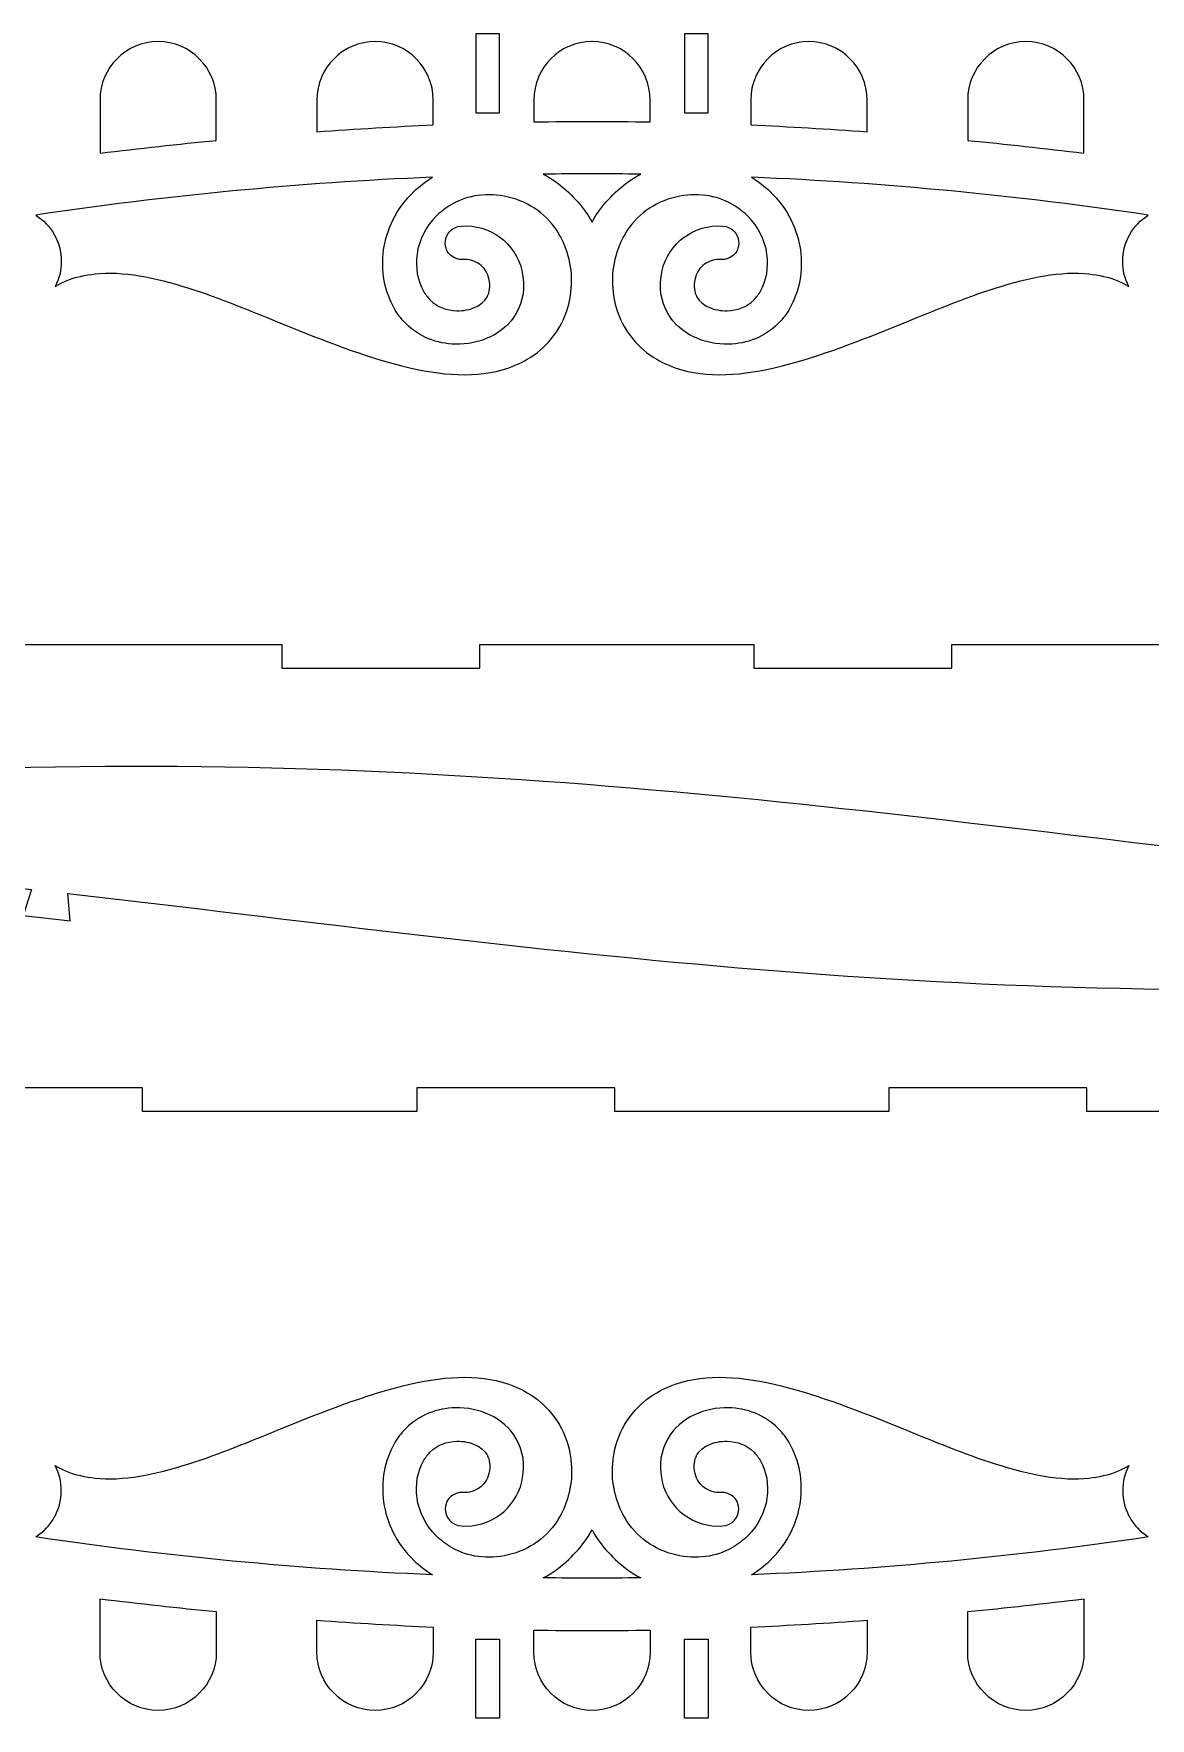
# Model space of a CAD drawing. Header units: millimetres. Extents: x -769 to 769, y -1158 to 1158.
# Drawn here: x -342 to 80, y 488 to 1126 of the extents above; entities that cross this region are included whole.
import ezdxf

# ---------------------------------------------------------------- set-up
doc = ezdxf.new("R2010")
doc.units = ezdxf.units.MM
doc.header["$MEASUREMENT"] = 0
doc.layers.add('Camada 1', color=7, linetype='Continuous')

msp = doc.modelspace()

# ---------------------------------------------------------------- linework, layer by layer
at = {"layer": 'Camada 1', "color": 250, "lineweight": 20}
for points, knots in [([(-273.1834, 1085.5939), (-287.6019, 1084.1899), (-302.2603, 1082.5756), (-317.21, 1080.7601), (-317.21, 1080.7601), (-317.21, 1080.7601), (-317.21, 1101.0137), (-317.21, 1101.0137), (-317.21, 1101.0137), (-317.21, 1113.1136), (-307.3101, 1123.0136), (-295.21, 1123.0136), (-295.21, 1123.0136), (-295.21, 1123.0136), (-295.1834, 1123.0136), (-295.1834, 1123.0136), (-295.1834, 1123.0136), (-283.0834, 1123.0136), (-273.1834, 1113.1136), (-273.1834, 1101.0137), (-273.1834, 1101.0137), (-273.1834, 1101.0137), (-273.1834, 1085.5939), (-273.1834, 1085.5939)], [0, 0, 0, 0, 0.14285714, 0.14285714, 0.14285714, 0.14285714, 0.28571429, 0.28571429, 0.28571429, 0.28571429, 0.42857143, 0.42857143, 0.42857143, 0.42857143, 0.57142857, 0.57142857, 0.57142857, 0.57142857, 0.71428571, 0.71428571, 0.71428571, 0.71428571, 1, 1, 1, 1]), ([(-191.0567, 1091.4576), (-205.5937, 1090.8214), (-220.2451, 1089.9555), (-235.0834, 1088.8611), (-235.0834, 1088.8611), (-235.0834, 1088.8611), (-235.0834, 1101.0137), (-235.0834, 1101.0137), (-235.0834, 1101.0137), (-235.0834, 1113.1136), (-225.1834, 1123.0136), (-213.0834, 1123.0136), (-213.0834, 1123.0136), (-213.0834, 1123.0136), (-213.0567, 1123.0136), (-213.0567, 1123.0136), (-213.0567, 1123.0136), (-200.9567, 1123.0136), (-191.0567, 1113.1136), (-191.0567, 1101.0137), (-191.0567, 1101.0137), (-191.0567, 1101.0137), (-191.0567, 1091.4576), (-191.0567, 1091.4576)], [0, 0, 0, 0, 0.14285714, 0.14285714, 0.14285714, 0.14285714, 0.28571429, 0.28571429, 0.28571429, 0.28571429, 0.42857143, 0.42857143, 0.42857143, 0.42857143, 0.57142857, 0.57142857, 0.57142857, 0.57142857, 0.71428571, 0.71428571, 0.71428571, 0.71428571, 1, 1, 1, 1]), ([(-165.9434, 1126.0169), (-165.9434, 1126.0169), (-165.9434, 1096.0169), (-165.9434, 1096.0169), (-165.9434, 1096.0169), (-165.9434, 1096.0169), (-174.9434, 1096.0169), (-174.9434, 1096.0169), (-174.9434, 1096.0169), (-174.9434, 1096.0169), (-174.9434, 1126.0169), (-174.9434, 1126.0169), (-174.9434, 1126.0169), (-174.9434, 1126.0169), (-165.9434, 1126.0169), (-165.9434, 1126.0169)], [0, 0, 0, 0, 0.2, 0.2, 0.2, 0.2, 0.4, 0.4, 0.4, 0.4, 0.6, 0.6, 0.6, 0.6, 1, 1, 1, 1]), ([(-108.9299, 1101.0137), (-108.9299, 1101.0137), (-108.9299, 1092.6145), (-108.9299, 1092.6145), (-108.9299, 1092.6145), (-123.6199, 1092.8533), (-138.2667, 1092.8527), (-152.9567, 1092.6145), (-152.9567, 1092.6145), (-152.9567, 1092.6145), (-152.9567, 1101.0137), (-152.9567, 1101.0137), (-152.9567, 1101.0137), (-152.9567, 1113.1136), (-143.0567, 1123.0136), (-130.9567, 1123.0136), (-130.9567, 1123.0136), (-130.9567, 1123.0136), (-130.9299, 1123.0136), (-130.9299, 1123.0136), (-130.9299, 1123.0136), (-118.8299, 1123.0136), (-108.9299, 1113.1136), (-108.9299, 1101.0137)], [0, 0, 0, 0, 0.14285714, 0.14285714, 0.14285714, 0.14285714, 0.28571429, 0.28571429, 0.28571429, 0.28571429, 0.42857143, 0.42857143, 0.42857143, 0.42857143, 0.57142857, 0.57142857, 0.57142857, 0.57142857, 0.71428571, 0.71428571, 0.71428571, 0.71428571, 1, 1, 1, 1]), ([(-86.9434, 1096.0169), (-86.9434, 1096.0169), (-95.9434, 1096.0169), (-95.9434, 1096.0169), (-95.9434, 1096.0169), (-95.9434, 1096.0169), (-95.9434, 1126.0169), (-95.9434, 1126.0169), (-95.9434, 1126.0169), (-95.9434, 1126.0169), (-86.9434, 1126.0169), (-86.9434, 1126.0169), (-86.9434, 1126.0169), (-86.9434, 1126.0169), (-86.9434, 1096.0169), (-86.9434, 1096.0169)], [0, 0, 0, 0, 0.2, 0.2, 0.2, 0.2, 0.4, 0.4, 0.4, 0.4, 0.6, 0.6, 0.6, 0.6, 1, 1, 1, 1]), ([(-26.8032, 1088.8611), (-41.6421, 1089.9562), (-56.2925, 1090.8209), (-70.8299, 1091.4576), (-70.8299, 1091.4576), (-70.8299, 1091.4576), (-70.8299, 1101.0137), (-70.8299, 1101.0137), (-70.8299, 1101.0137), (-70.8299, 1113.1136), (-60.9299, 1123.0136), (-48.8299, 1123.0136), (-48.8299, 1123.0136), (-48.8299, 1123.0136), (-48.8032, 1123.0136), (-48.8032, 1123.0136), (-48.8032, 1123.0136), (-36.7032, 1123.0136), (-26.8032, 1113.1136), (-26.8032, 1101.0137), (-26.8032, 1101.0137), (-26.8032, 1101.0137), (-26.8032, 1088.8611), (-26.8032, 1088.8611)], [0, 0, 0, 0, 0.14285714, 0.14285714, 0.14285714, 0.14285714, 0.28571429, 0.28571429, 0.28571429, 0.28571429, 0.42857143, 0.42857143, 0.42857143, 0.42857143, 0.57142857, 0.57142857, 0.57142857, 0.57142857, 0.71428571, 0.71428571, 0.71428571, 0.71428571, 1, 1, 1, 1]), ([(55.3235, 1101.0137), (55.3235, 1101.0137), (55.3235, 1080.7601), (55.3235, 1080.7601), (55.3235, 1080.7601), (40.3727, 1082.5765), (25.7162, 1084.189), (11.2968, 1085.5939), (11.2968, 1085.5939), (11.2968, 1085.5939), (11.2968, 1101.0137), (11.2968, 1101.0137), (11.2968, 1101.0137), (11.2968, 1113.1136), (21.1968, 1123.0136), (33.2968, 1123.0136), (33.2968, 1123.0136), (33.2968, 1123.0136), (33.3235, 1123.0136), (33.3235, 1123.0136), (33.3235, 1123.0136), (45.4235, 1123.0136), (55.3235, 1113.1136), (55.3235, 1101.0137)], [0, 0, 0, 0, 0.14285714, 0.14285714, 0.14285714, 0.14285714, 0.28571429, 0.28571429, 0.28571429, 0.28571429, 0.42857143, 0.42857143, 0.42857143, 0.42857143, 0.57142857, 0.57142857, 0.57142857, 0.57142857, 0.71428571, 0.71428571, 0.71428571, 0.71428571, 1, 1, 1, 1]), ([(-118.0955, 1069.2888), (-123.9644, 1064.7823), (-128.1118, 1059.8011), (-130.9431, 1054.6568), (-130.9431, 1054.6568), (-133.7744, 1059.8011), (-137.9218, 1064.7823), (-143.7907, 1069.2888), (-143.7907, 1069.2888), (-145.5481, 1070.6382), (-147.4216, 1071.8143), (-149.3755, 1072.8252), (-149.3755, 1072.8252), (-143.2402, 1072.9039), (-137.097, 1072.9501), (-130.9429, 1072.9501), (-130.9429, 1072.9501), (-124.7892, 1072.9501), (-118.6459, 1072.9046), (-112.5109, 1072.8252), (-112.5109, 1072.8252), (-114.465, 1071.8143), (-116.3383, 1070.6382), (-118.0955, 1069.2888)], [0, 0, 0, 0, 0.14285714, 0.14285714, 0.14285714, 0.14285714, 0.28571429, 0.28571429, 0.28571429, 0.28571429, 0.42857143, 0.42857143, 0.42857143, 0.42857143, 0.57142857, 0.57142857, 0.57142857, 0.57142857, 0.71428571, 0.71428571, 0.71428571, 0.71428571, 1, 1, 1, 1]), ([(-140.8196, 1020.114), (-143.3373, 1013.2447), (-148.152, 1007.0189), (-155.4521, 1002.7392), (-155.4521, 1002.7392), (-158.3031, 1001.0684), (-161.4881, 999.6958), (-165.011, 998.6954), (-165.011, 998.6954), (-188.5596, 992.0144), (-220.5441, 1004.9603), (-250.3802, 1017.0364), (-250.3802, 1017.0364), (-268.8491, 1024.5118), (-298.4821, 1037.4937), (-319.0549, 1035.0378), (-319.0549, 1035.0378), (-322.8166, 1034.5906), (-326.561, 1033.9274), (-330.0408, 1032.4558), (-330.0408, 1032.4558), (-331.4789, 1031.8479), (-332.862, 1031.1292), (-334.1919, 1030.3205), (-334.1919, 1030.3205), (-332.7125, 1033.1658), (-331.8754, 1036.3986), (-331.8754, 1039.8272), (-331.8754, 1039.8272), (-331.8754, 1047.1934), (-335.7354, 1053.657), (-341.5423, 1057.3088), (-341.5423, 1057.3088), (-292.2578, 1064.6957), (-242.1385, 1069.5311), (-191.3227, 1071.6736), (-191.3227, 1071.6736), (-193.9545, 1070.043), (-196.2991, 1068.2122), (-198.3681, 1066.2295), (-198.3681, 1066.2295), (-205.0625, 1059.8131), (-208.7305, 1051.9371), (-209.8402, 1044.1239), (-209.8402, 1044.1239), (-210.9557, 1036.2659), (-209.4725, 1028.4148), (-205.8694, 1022.1177), (-205.8694, 1022.1177), (-204.6754, 1020.0311), (-203.2358, 1018.1002), (-201.567, 1016.3784), (-201.567, 1016.3784), (-196.4939, 1011.1415), (-189.5189, 1008.5932), (-182.6504, 1008.425), (-182.6504, 1008.425), (-178.1424, 1008.3148), (-173.6361, 1009.2328), (-169.7156, 1011.0897), (-169.7156, 1011.0897), (-165.5171, 1013.0786), (-161.9461, 1016.1256), (-159.6277, 1020.1409), (-159.6277, 1020.1409), (-157.0544, 1024.6001), (-156.0655, 1030.0719), (-157.5225, 1036.3771), (-157.5225, 1036.3771), (-158.7393, 1041.6438), (-161.7733, 1046.0034), (-165.8237, 1048.9703), (-165.8237, 1048.9703), (-169.9418, 1051.9876), (-175.105, 1053.5608), (-180.4721, 1053.18), (-180.4721, 1053.18), (-183.9978, 1052.9308), (-186.7084, 1049.8906), (-186.5256, 1046.3913), (-186.5256, 1046.3913), (-186.3425, 1042.8919), (-183.3361, 1040.2565), (-179.8103, 1040.5063), (-179.8103, 1040.5063), (-177.5098, 1040.6694), (-175.3025, 1039.9993), (-173.5475, 1038.7137), (-173.5475, 1038.7137), (-171.8187, 1037.4467), (-170.5201, 1035.5745), (-169.9956, 1033.3045), (-169.9956, 1033.3045), (-169.3199, 1030.3788), (-169.6643, 1028.0362), (-170.676, 1026.2827), (-170.676, 1026.2827), (-171.607, 1024.6707), (-173.1366, 1023.4014), (-174.984, 1022.5264), (-174.984, 1022.5264), (-177.109, 1021.5204), (-179.5972, 1021.0236), (-182.1258, 1021.0859), (-182.1258, 1021.0859), (-185.8857, 1021.1776), (-189.6418, 1022.5084), (-192.2842, 1025.236), (-192.2842, 1025.236), (-193.2111, 1026.1926), (-194.0315, 1027.3015), (-194.7339, 1028.5284), (-194.7339, 1028.5284), (-196.9926, 1032.4754), (-197.9081, 1037.4964), (-197.1822, 1042.6076), (-197.1822, 1042.6076), (-196.4497, 1047.763), (-194.0354, 1052.9547), (-189.6329, 1057.1749), (-189.6329, 1057.1749), (-188.0157, 1058.7251), (-186.1107, 1060.1617), (-183.9027, 1061.4381), (-183.9027, 1061.4381), (-180.9937, 1063.1196), (-177.6591, 1064.2922), (-173.9868, 1064.7788), (-173.9868, 1064.7788), (-170.5017, 1065.2412), (-166.7021, 1065.083), (-162.6578, 1064.1582), (-162.6578, 1064.1582), (-158.6448, 1063.2413), (-154.8139, 1061.4943), (-151.465, 1059.0437), (-151.465, 1059.0437), (-148.242, 1056.6851), (-145.4404, 1053.6334), (-143.33, 1049.9994), (-143.33, 1049.9994), (-141.8188, 1047.3964), (-140.6735, 1044.6283), (-139.9085, 1041.7867), (-139.9085, 1041.7867), (-138.018, 1034.7683), (-138.2587, 1027.0995), (-140.8196, 1020.114)], [0, 0, 0, 0, 0.02631579, 0.02631579, 0.02631579, 0.02631579, 0.05263158, 0.05263158, 0.05263158, 0.05263158, 0.07894737, 0.07894737, 0.07894737, 0.07894737, 0.10526316, 0.10526316, 0.10526316, 0.10526316, 0.13157895, 0.13157895, 0.13157895, 0.13157895, 0.15789474, 0.15789474, 0.15789474, 0.15789474, 0.18421053, 0.18421053, 0.18421053, 0.18421053, 0.21052632, 0.21052632, 0.21052632, 0.21052632, 0.23684211, 0.23684211, 0.23684211, 0.23684211, 0.26315789, 0.26315789, 0.26315789, 0.26315789, 0.28947368, 0.28947368, 0.28947368, 0.28947368, 0.31578947, 0.31578947, 0.31578947, 0.31578947, 0.34210526, 0.34210526, 0.34210526, 0.34210526, 0.36842105, 0.36842105, 0.36842105, 0.36842105, 0.39473684, 0.39473684, 0.39473684, 0.39473684, 0.42105263, 0.42105263, 0.42105263, 0.42105263, 0.44736842, 0.44736842, 0.44736842, 0.44736842, 0.47368421, 0.47368421, 0.47368421, 0.47368421, 0.5, 0.5, 0.5, 0.5, 0.52631579, 0.52631579, 0.52631579, 0.52631579, 0.55263158, 0.55263158, 0.55263158, 0.55263158, 0.57894737, 0.57894737, 0.57894737, 0.57894737, 0.60526316, 0.60526316, 0.60526316, 0.60526316, 0.63157895, 0.63157895, 0.63157895, 0.63157895, 0.65789474, 0.65789474, 0.65789474, 0.65789474, 0.68421053, 0.68421053, 0.68421053, 0.68421053, 0.71052632, 0.71052632, 0.71052632, 0.71052632, 0.73684211, 0.73684211, 0.73684211, 0.73684211, 0.76315789, 0.76315789, 0.76315789, 0.76315789, 0.78947368, 0.78947368, 0.78947368, 0.78947368, 0.81578947, 0.81578947, 0.81578947, 0.81578947, 0.84210526, 0.84210526, 0.84210526, 0.84210526, 0.86842105, 0.86842105, 0.86842105, 0.86842105, 0.89473684, 0.89473684, 0.89473684, 0.89473684, 0.92105263, 0.92105263, 0.92105263, 0.92105263, 0.94736842, 0.94736842, 0.94736842, 0.94736842, 1, 1, 1, 1]), ([(57.1686, 1035.0378), (36.5957, 1037.4937), (6.9628, 1024.5119), (-11.506, 1017.0365), (-11.506, 1017.0365), (-41.3421, 1004.9602), (-73.3268, 992.0145), (-96.8752, 998.6954), (-96.8752, 998.6954), (-100.3982, 999.6957), (-103.5832, 1001.0683), (-106.4343, 1002.7392), (-106.4343, 1002.7392), (-113.7343, 1007.019), (-118.5491, 1013.2447), (-121.0667, 1020.1139), (-121.0667, 1020.1139), (-123.6276, 1027.0995), (-123.8681, 1034.7683), (-121.9777, 1041.7867), (-121.9777, 1041.7867), (-121.2128, 1044.6283), (-120.0674, 1047.3963), (-118.5563, 1049.9994), (-118.5563, 1049.9994), (-116.446, 1053.6334), (-113.6443, 1056.685), (-110.4212, 1059.0437), (-110.4212, 1059.0437), (-107.0724, 1061.4942), (-103.2414, 1063.2413), (-99.2285, 1064.1582), (-99.2285, 1064.1582), (-95.1842, 1065.083), (-91.3846, 1065.2412), (-87.8998, 1064.7788), (-87.8998, 1064.7788), (-84.2272, 1064.2922), (-80.8926, 1063.1195), (-77.9835, 1061.4381), (-77.9835, 1061.4381), (-75.7757, 1060.1617), (-73.8706, 1058.7251), (-72.2532, 1057.1749), (-72.2532, 1057.1749), (-67.8509, 1052.9547), (-65.4367, 1047.763), (-64.7042, 1042.6076), (-64.7042, 1042.6076), (-63.9783, 1037.4965), (-64.8937, 1032.4754), (-67.1525, 1028.5285), (-67.1525, 1028.5285), (-67.8548, 1027.3015), (-68.6751, 1026.1925), (-69.602, 1025.236), (-69.602, 1025.236), (-72.2445, 1022.5085), (-76.0006, 1021.1776), (-79.7604, 1021.0859), (-79.7604, 1021.0859), (-82.289, 1021.0237), (-84.7773, 1021.5203), (-86.9023, 1022.5264), (-86.9023, 1022.5264), (-88.7496, 1023.4014), (-90.2793, 1024.6707), (-91.2102, 1026.2827), (-91.2102, 1026.2827), (-92.2221, 1028.0362), (-92.5663, 1030.3787), (-91.8908, 1033.3045), (-91.8908, 1033.3045), (-91.3662, 1035.5746), (-90.0676, 1037.4467), (-88.3388, 1038.7136), (-88.3388, 1038.7136), (-86.5837, 1039.9993), (-84.3765, 1040.6694), (-82.0761, 1040.5063), (-82.0761, 1040.5063), (-78.5502, 1040.2565), (-75.5437, 1042.8919), (-75.3607, 1046.3913), (-75.3607, 1046.3913), (-75.1778, 1049.8906), (-77.8885, 1052.9308), (-81.4142, 1053.18), (-81.4142, 1053.18), (-86.7812, 1053.5608), (-91.9446, 1051.9876), (-96.0626, 1048.9703), (-96.0626, 1048.9703), (-100.1131, 1046.0033), (-103.1471, 1041.6438), (-104.3637, 1036.3771), (-104.3637, 1036.3771), (-105.8206, 1030.0719), (-104.8319, 1024.6), (-102.2586, 1020.141), (-102.2586, 1020.141), (-99.9403, 1016.1256), (-96.3692, 1013.0786), (-92.1707, 1011.0897), (-92.1707, 1011.0897), (-88.2502, 1009.2326), (-83.7438, 1008.3148), (-79.2358, 1008.4249), (-79.2358, 1008.4249), (-72.3674, 1008.5932), (-65.3924, 1011.1415), (-60.3192, 1016.3785), (-60.3192, 1016.3785), (-58.6505, 1018.1002), (-57.2109, 1020.0309), (-56.0169, 1022.1176), (-56.0169, 1022.1176), (-52.4138, 1028.4149), (-50.9306, 1036.2659), (-52.046, 1044.1238), (-52.046, 1044.1238), (-53.1557, 1051.9371), (-56.8238, 1059.8131), (-63.5183, 1066.2295), (-63.5183, 1066.2295), (-65.5873, 1068.2123), (-67.9318, 1070.0429), (-70.5637, 1071.6736), (-70.5637, 1071.6736), (-19.7479, 1069.5307), (30.3713, 1064.6955), (79.6559, 1057.3089), (79.6559, 1057.3089), (73.849, 1053.6572), (69.9889, 1047.1934), (69.9889, 1039.8272), (69.9889, 1039.8272), (69.9889, 1036.3986), (70.8259, 1033.1656), (72.3053, 1030.3206), (72.3053, 1030.3206), (70.9754, 1031.1292), (69.5926, 1031.8479), (68.1544, 1032.4558), (68.1544, 1032.4558), (64.6747, 1033.9274), (60.9303, 1034.5907), (57.1686, 1035.0378)], [0, 0, 0, 0, 0.02631579, 0.02631579, 0.02631579, 0.02631579, 0.05263158, 0.05263158, 0.05263158, 0.05263158, 0.07894737, 0.07894737, 0.07894737, 0.07894737, 0.10526316, 0.10526316, 0.10526316, 0.10526316, 0.13157895, 0.13157895, 0.13157895, 0.13157895, 0.15789474, 0.15789474, 0.15789474, 0.15789474, 0.18421053, 0.18421053, 0.18421053, 0.18421053, 0.21052632, 0.21052632, 0.21052632, 0.21052632, 0.23684211, 0.23684211, 0.23684211, 0.23684211, 0.26315789, 0.26315789, 0.26315789, 0.26315789, 0.28947368, 0.28947368, 0.28947368, 0.28947368, 0.31578947, 0.31578947, 0.31578947, 0.31578947, 0.34210526, 0.34210526, 0.34210526, 0.34210526, 0.36842105, 0.36842105, 0.36842105, 0.36842105, 0.39473684, 0.39473684, 0.39473684, 0.39473684, 0.42105263, 0.42105263, 0.42105263, 0.42105263, 0.44736842, 0.44736842, 0.44736842, 0.44736842, 0.47368421, 0.47368421, 0.47368421, 0.47368421, 0.5, 0.5, 0.5, 0.5, 0.52631579, 0.52631579, 0.52631579, 0.52631579, 0.55263158, 0.55263158, 0.55263158, 0.55263158, 0.57894737, 0.57894737, 0.57894737, 0.57894737, 0.60526316, 0.60526316, 0.60526316, 0.60526316, 0.63157895, 0.63157895, 0.63157895, 0.63157895, 0.65789474, 0.65789474, 0.65789474, 0.65789474, 0.68421053, 0.68421053, 0.68421053, 0.68421053, 0.71052632, 0.71052632, 0.71052632, 0.71052632, 0.73684211, 0.73684211, 0.73684211, 0.73684211, 0.76315789, 0.76315789, 0.76315789, 0.76315789, 0.78947368, 0.78947368, 0.78947368, 0.78947368, 0.81578947, 0.81578947, 0.81578947, 0.81578947, 0.84210526, 0.84210526, 0.84210526, 0.84210526, 0.86842105, 0.86842105, 0.86842105, 0.86842105, 0.89473684, 0.89473684, 0.89473684, 0.89473684, 0.92105263, 0.92105263, 0.92105263, 0.92105263, 0.94736842, 0.94736842, 0.94736842, 0.94736842, 1, 1, 1, 1]), ([(163.0769, 809.2907), (173.1004, 808.1959), (183.1319, 807.1336), (193.183, 806.1183), (193.183, 806.1183), (193.183, 806.1183), (216.0463, 806.1183), (216.0463, 806.1183), (216.0463, 806.1183), (216.0463, 806.1183), (214.0463, 795.9243), (214.0463, 795.9243), (214.0463, 795.9243), (214.0463, 795.9243), (240.9097, 795.9243), (240.9097, 795.9243), (240.9097, 795.9243), (240.9097, 795.9243), (238.9097, 806.1183), (238.9097, 806.1183), (238.9097, 806.1183), (238.9097, 806.1183), (261.773, 806.1183), (261.773, 806.1183), (261.773, 806.1183), (261.773, 806.1183), (259.773, 795.9243), (259.773, 795.9243), (259.773, 795.9243), (259.773, 795.9243), (286.6364, 795.9243), (286.6364, 795.9243), (286.6364, 795.9243), (286.6364, 795.9243), (284.6364, 806.1183), (284.6364, 806.1183), (284.6364, 806.1183), (284.6364, 806.1183), (307.4997, 806.1183), (307.4997, 806.1183), (307.4997, 806.1183), (307.4997, 806.1183), (305.4997, 795.9243), (305.4997, 795.9243), (305.4997, 795.9243), (305.4997, 795.9243), (332.3631, 795.9243), (332.3631, 795.9243), (332.3631, 795.9243), (332.3631, 795.9243), (330.3631, 806.1183), (330.3631, 806.1183), (330.3631, 806.1183), (330.3631, 806.1183), (353.2264, 806.1183), (353.2264, 806.1183), (353.2264, 806.1183), (353.2264, 806.1183), (351.2264, 795.9243), (351.2264, 795.9243), (351.2264, 795.9243), (351.2264, 795.9243), (378.0898, 795.9243), (378.0898, 795.9243), (378.0898, 795.9243), (378.0898, 795.9243), (376.0898, 806.1183), (376.0898, 806.1183), (376.0898, 806.1183), (376.0898, 806.1183), (398.9531, 806.1183), (398.9531, 806.1183), (398.9531, 806.1183), (398.9531, 806.1183), (396.9531, 795.9243), (396.9531, 795.9243), (396.9531, 795.9243), (396.9531, 795.9243), (421.8165, 795.9243), (421.8165, 795.9243), (421.8165, 795.9243), (421.8165, 795.9243), (421.8165, 806.1183), (421.8165, 806.1183), (421.8165, 806.1183), (421.8165, 806.1183), (421.8165, 844.7785), (421.8165, 844.7785), (421.8165, 844.7785), (421.8165, 844.7785), (412.8165, 844.7785), (412.8165, 844.7785), (412.8165, 844.7785), (412.8165, 844.7785), (412.8165, 894.7785), (412.8165, 894.7785), (412.8165, 894.7785), (412.8165, 894.7785), (362.8165, 894.7785), (362.8165, 894.7785), (362.8165, 894.7785), (362.8165, 894.7785), (362.8165, 885.7785), (362.8165, 885.7785), (362.8165, 885.7785), (362.8165, 885.7785), (287.8165, 885.7785), (287.8165, 885.7785), (287.8165, 885.7785), (287.8165, 885.7785), (287.8165, 894.7785), (287.8165, 894.7785), (287.8165, 894.7785), (287.8165, 894.7785), (184.0665, 894.7785), (184.0665, 894.7785), (184.0665, 894.7785), (184.0665, 894.7785), (184.0665, 885.7785), (184.0665, 885.7785), (184.0665, 885.7785), (184.0665, 885.7785), (109.0665, 885.7785), (109.0665, 885.7785), (109.0665, 885.7785), (109.0665, 885.7785), (109.0665, 894.7785), (109.0665, 894.7785), (109.0665, 894.7785), (109.0665, 894.7785), (5.3165, 894.7785), (5.3165, 894.7785), (5.3165, 894.7785), (5.3165, 894.7785), (5.3165, 885.7785), (5.3165, 885.7785), (5.3165, 885.7785), (5.3165, 885.7785), (-69.6835, 885.7785), (-69.6835, 885.7785), (-69.6835, 885.7785), (-69.6835, 885.7785), (-69.6835, 894.7785), (-69.6835, 894.7785), (-69.6835, 894.7785), (-69.6835, 894.7785), (-173.4335, 894.7785), (-173.4335, 894.7785), (-173.4335, 894.7785), (-173.4335, 894.7785), (-173.4335, 885.7785), (-173.4335, 885.7785), (-173.4335, 885.7785), (-173.4335, 885.7785), (-248.4335, 885.7785), (-248.4335, 885.7785), (-248.4335, 885.7785), (-248.4335, 885.7785), (-248.4335, 894.7785), (-248.4335, 894.7785), (-248.4335, 894.7785), (-248.4335, 894.7785), (-352.1835, 894.7785), (-352.1835, 894.7785), (-352.1835, 894.7785), (-352.1835, 894.7785), (-352.1835, 885.7785), (-352.1835, 885.7785), (-352.1835, 885.7785), (-352.1835, 885.7785), (-427.1835, 885.7785), (-427.1835, 885.7785), (-427.1835, 885.7785), (-427.1835, 885.7785), (-427.1835, 894.7785), (-427.1835, 894.7785), (-427.1835, 894.7785), (-427.1835, 894.7785), (-477.1835, 894.7785), (-477.1835, 894.7785), (-477.1835, 894.7785), (-477.1835, 894.7785), (-477.1835, 836.7918), (-477.1835, 836.7918), (-477.1835, 836.7918), (-477.1835, 795.3265), (-428.412, 844.5958), (-410.8093, 845.566), (-410.8093, 845.566), (-200.4007, 857.1617), (-36.8312, 832.4326), (125.433, 813.5467), (125.433, 813.5467), (125.433, 813.5467), (137.3671, 812.1974), (137.3671, 812.1974), (137.3671, 812.1974), (137.3671, 812.1974), (136.5249, 822.5516), (136.5249, 822.5516), (136.5249, 822.5516), (136.5249, 822.5516), (154.2753, 820.5447), (154.2753, 820.5447), (154.2753, 820.5447), (154.2753, 820.5447), (151.1427, 810.64), (151.1427, 810.64), (151.1427, 810.64), (151.1427, 810.64), (163.0769, 809.2907), (163.0769, 809.2907)], [0, 0, 0, 0, 0.01851852, 0.01851852, 0.01851852, 0.01851852, 0.03703704, 0.03703704, 0.03703704, 0.03703704, 0.05555556, 0.05555556, 0.05555556, 0.05555556, 0.07407407, 0.07407407, 0.07407407, 0.07407407, 0.09259259, 0.09259259, 0.09259259, 0.09259259, 0.11111111, 0.11111111, 0.11111111, 0.11111111, 0.12962963, 0.12962963, 0.12962963, 0.12962963, 0.14814815, 0.14814815, 0.14814815, 0.14814815, 0.16666667, 0.16666667, 0.16666667, 0.16666667, 0.18518519, 0.18518519, 0.18518519, 0.18518519, 0.2037037, 0.2037037, 0.2037037, 0.2037037, 0.22222222, 0.22222222, 0.22222222, 0.22222222, 0.24074074, 0.24074074, 0.24074074, 0.24074074, 0.25925926, 0.25925926, 0.25925926, 0.25925926, 0.27777778, 0.27777778, 0.27777778, 0.27777778, 0.2962963, 0.2962963, 0.2962963, 0.2962963, 0.31481481, 0.31481481, 0.31481481, 0.31481481, 0.33333333, 0.33333333, 0.33333333, 0.33333333, 0.35185185, 0.35185185, 0.35185185, 0.35185185, 0.37037037, 0.37037037, 0.37037037, 0.37037037, 0.38888889, 0.38888889, 0.38888889, 0.38888889, 0.40740741, 0.40740741, 0.40740741, 0.40740741, 0.42592593, 0.42592593, 0.42592593, 0.42592593, 0.44444444, 0.44444444, 0.44444444, 0.44444444, 0.46296296, 0.46296296, 0.46296296, 0.46296296, 0.48148148, 0.48148148, 0.48148148, 0.48148148, 0.5, 0.5, 0.5, 0.5, 0.51851852, 0.51851852, 0.51851852, 0.51851852, 0.53703704, 0.53703704, 0.53703704, 0.53703704, 0.55555556, 0.55555556, 0.55555556, 0.55555556, 0.57407407, 0.57407407, 0.57407407, 0.57407407, 0.59259259, 0.59259259, 0.59259259, 0.59259259, 0.61111111, 0.61111111, 0.61111111, 0.61111111, 0.62962963, 0.62962963, 0.62962963, 0.62962963, 0.64814815, 0.64814815, 0.64814815, 0.64814815, 0.66666667, 0.66666667, 0.66666667, 0.66666667, 0.68518519, 0.68518519, 0.68518519, 0.68518519, 0.7037037, 0.7037037, 0.7037037, 0.7037037, 0.72222222, 0.72222222, 0.72222222, 0.72222222, 0.74074074, 0.74074074, 0.74074074, 0.74074074, 0.75925926, 0.75925926, 0.75925926, 0.75925926, 0.77777778, 0.77777778, 0.77777778, 0.77777778, 0.7962963, 0.7962963, 0.7962963, 0.7962963, 0.81481481, 0.81481481, 0.81481481, 0.81481481, 0.83333333, 0.83333333, 0.83333333, 0.83333333, 0.85185185, 0.85185185, 0.85185185, 0.85185185, 0.87037037, 0.87037037, 0.87037037, 0.87037037, 0.88888889, 0.88888889, 0.88888889, 0.88888889, 0.90740741, 0.90740741, 0.90740741, 0.90740741, 0.92592593, 0.92592593, 0.92592593, 0.92592593, 0.94444444, 0.94444444, 0.94444444, 0.94444444, 0.96296296, 0.96296296, 0.96296296, 0.96296296, 1, 1, 1, 1]), ([(-355.0799, 803.3442), (-365.1034, 804.439), (-375.1349, 805.5013), (-385.186, 806.5166), (-385.186, 806.5166), (-385.186, 806.5166), (-408.0493, 806.5166), (-408.0493, 806.5166), (-408.0493, 806.5166), (-408.0493, 806.5166), (-406.0493, 816.7106), (-406.0493, 816.7106), (-406.0493, 816.7106), (-406.0493, 816.7106), (-432.9127, 816.7106), (-432.9127, 816.7106), (-432.9127, 816.7106), (-432.9127, 816.7106), (-430.9127, 806.5166), (-430.9127, 806.5166), (-430.9127, 806.5166), (-430.9127, 806.5166), (-453.776, 806.5166), (-453.776, 806.5166), (-453.776, 806.5166), (-453.776, 806.5166), (-451.776, 816.7106), (-451.776, 816.7106), (-451.776, 816.7106), (-451.776, 816.7106), (-478.6394, 816.7106), (-478.6394, 816.7106), (-478.6394, 816.7106), (-478.6394, 816.7106), (-476.6394, 806.5166), (-476.6394, 806.5166), (-476.6394, 806.5166), (-476.6394, 806.5166), (-499.5027, 806.5166), (-499.5027, 806.5166), (-499.5027, 806.5166), (-499.5027, 806.5166), (-497.5027, 816.7106), (-497.5027, 816.7106), (-497.5027, 816.7106), (-497.5027, 816.7106), (-524.3661, 816.7106), (-524.3661, 816.7106), (-524.3661, 816.7106), (-524.3661, 816.7106), (-522.3661, 806.5166), (-522.3661, 806.5166), (-522.3661, 806.5166), (-522.3661, 806.5166), (-545.2294, 806.5166), (-545.2294, 806.5166), (-545.2294, 806.5166), (-545.2294, 806.5166), (-543.2294, 816.7106), (-543.2294, 816.7106), (-543.2294, 816.7106), (-543.2294, 816.7106), (-570.0928, 816.7106), (-570.0928, 816.7106), (-570.0928, 816.7106), (-570.0928, 816.7106), (-568.0928, 806.5166), (-568.0928, 806.5166), (-568.0928, 806.5166), (-568.0928, 806.5166), (-590.9561, 806.5166), (-590.9561, 806.5166), (-590.9561, 806.5166), (-590.9561, 806.5166), (-588.9561, 816.7106), (-588.9561, 816.7106), (-588.9561, 816.7106), (-588.9561, 816.7106), (-613.8195, 816.7106), (-613.8195, 816.7106), (-613.8195, 816.7106), (-613.8195, 816.7106), (-613.8195, 806.5166), (-613.8195, 806.5166), (-613.8195, 806.5166), (-613.8195, 806.5166), (-613.8195, 767.8564), (-613.8195, 767.8564), (-613.8195, 767.8564), (-613.8195, 767.8564), (-604.8195, 767.8564), (-604.8195, 767.8564), (-604.8195, 767.8564), (-604.8195, 767.8564), (-604.8195, 717.8564), (-604.8195, 717.8564), (-604.8195, 717.8564), (-604.8195, 717.8564), (-554.8195, 717.8564), (-554.8195, 717.8564), (-554.8195, 717.8564), (-554.8195, 717.8564), (-554.8195, 726.8564), (-554.8195, 726.8564), (-554.8195, 726.8564), (-554.8195, 726.8564), (-479.8195, 726.8564), (-479.8195, 726.8564), (-479.8195, 726.8564), (-479.8195, 726.8564), (-479.8195, 717.8564), (-479.8195, 717.8564), (-479.8195, 717.8564), (-479.8195, 717.8564), (-376.0695, 717.8564), (-376.0695, 717.8564), (-376.0695, 717.8564), (-376.0695, 717.8564), (-376.0695, 726.8564), (-376.0695, 726.8564), (-376.0695, 726.8564), (-376.0695, 726.8564), (-301.0695, 726.8564), (-301.0695, 726.8564), (-301.0695, 726.8564), (-301.0695, 726.8564), (-301.0695, 717.8564), (-301.0695, 717.8564), (-301.0695, 717.8564), (-301.0695, 717.8564), (-197.3195, 717.8564), (-197.3195, 717.8564), (-197.3195, 717.8564), (-197.3195, 717.8564), (-197.3195, 726.8564), (-197.3195, 726.8564), (-197.3195, 726.8564), (-197.3195, 726.8564), (-122.3195, 726.8564), (-122.3195, 726.8564), (-122.3195, 726.8564), (-122.3195, 726.8564), (-122.3195, 717.8564), (-122.3195, 717.8564), (-122.3195, 717.8564), (-122.3195, 717.8564), (-18.5695, 717.8564), (-18.5695, 717.8564), (-18.5695, 717.8564), (-18.5695, 717.8564), (-18.5695, 726.8564), (-18.5695, 726.8564), (-18.5695, 726.8564), (-18.5695, 726.8564), (56.4305, 726.8564), (56.4305, 726.8564), (56.4305, 726.8564), (56.4305, 726.8564), (56.4305, 717.8564), (56.4305, 717.8564), (56.4305, 717.8564), (56.4305, 717.8564), (160.1805, 717.8564), (160.1805, 717.8564), (160.1805, 717.8564), (160.1805, 717.8564), (160.1805, 726.8564), (160.1805, 726.8564), (160.1805, 726.8564), (160.1805, 726.8564), (235.1805, 726.8564), (235.1805, 726.8564), (235.1805, 726.8564), (235.1805, 726.8564), (235.1805, 717.8564), (235.1805, 717.8564), (235.1805, 717.8564), (235.1805, 717.8564), (285.1805, 717.8564), (285.1805, 717.8564), (285.1805, 717.8564), (285.1805, 717.8564), (285.1805, 775.8431), (285.1805, 775.8431), (285.1805, 775.8431), (285.1805, 817.3084), (236.409, 768.0391), (218.8063, 767.0689), (218.8063, 767.0689), (8.3977, 755.4732), (-155.1718, 780.2023), (-317.436, 799.0882), (-317.436, 799.0882), (-317.436, 799.0882), (-329.3701, 800.4375), (-329.3701, 800.4375), (-329.3701, 800.4375), (-329.3701, 800.4375), (-328.5279, 790.0833), (-328.5279, 790.0833), (-328.5279, 790.0833), (-328.5279, 790.0833), (-346.2783, 792.0902), (-346.2783, 792.0902), (-346.2783, 792.0902), (-346.2783, 792.0902), (-343.1457, 801.9949), (-343.1457, 801.9949), (-343.1457, 801.9949), (-343.1457, 801.9949), (-355.0799, 803.3442), (-355.0799, 803.3442)], [0, 0, 0, 0, 0.01851852, 0.01851852, 0.01851852, 0.01851852, 0.03703704, 0.03703704, 0.03703704, 0.03703704, 0.05555556, 0.05555556, 0.05555556, 0.05555556, 0.07407407, 0.07407407, 0.07407407, 0.07407407, 0.09259259, 0.09259259, 0.09259259, 0.09259259, 0.11111111, 0.11111111, 0.11111111, 0.11111111, 0.12962963, 0.12962963, 0.12962963, 0.12962963, 0.14814815, 0.14814815, 0.14814815, 0.14814815, 0.16666667, 0.16666667, 0.16666667, 0.16666667, 0.18518519, 0.18518519, 0.18518519, 0.18518519, 0.2037037, 0.2037037, 0.2037037, 0.2037037, 0.22222222, 0.22222222, 0.22222222, 0.22222222, 0.24074074, 0.24074074, 0.24074074, 0.24074074, 0.25925926, 0.25925926, 0.25925926, 0.25925926, 0.27777778, 0.27777778, 0.27777778, 0.27777778, 0.2962963, 0.2962963, 0.2962963, 0.2962963, 0.31481481, 0.31481481, 0.31481481, 0.31481481, 0.33333333, 0.33333333, 0.33333333, 0.33333333, 0.35185185, 0.35185185, 0.35185185, 0.35185185, 0.37037037, 0.37037037, 0.37037037, 0.37037037, 0.38888889, 0.38888889, 0.38888889, 0.38888889, 0.40740741, 0.40740741, 0.40740741, 0.40740741, 0.42592593, 0.42592593, 0.42592593, 0.42592593, 0.44444444, 0.44444444, 0.44444444, 0.44444444, 0.46296296, 0.46296296, 0.46296296, 0.46296296, 0.48148148, 0.48148148, 0.48148148, 0.48148148, 0.5, 0.5, 0.5, 0.5, 0.51851852, 0.51851852, 0.51851852, 0.51851852, 0.53703704, 0.53703704, 0.53703704, 0.53703704, 0.55555556, 0.55555556, 0.55555556, 0.55555556, 0.57407407, 0.57407407, 0.57407407, 0.57407407, 0.59259259, 0.59259259, 0.59259259, 0.59259259, 0.61111111, 0.61111111, 0.61111111, 0.61111111, 0.62962963, 0.62962963, 0.62962963, 0.62962963, 0.64814815, 0.64814815, 0.64814815, 0.64814815, 0.66666667, 0.66666667, 0.66666667, 0.66666667, 0.68518519, 0.68518519, 0.68518519, 0.68518519, 0.7037037, 0.7037037, 0.7037037, 0.7037037, 0.72222222, 0.72222222, 0.72222222, 0.72222222, 0.74074074, 0.74074074, 0.74074074, 0.74074074, 0.75925926, 0.75925926, 0.75925926, 0.75925926, 0.77777778, 0.77777778, 0.77777778, 0.77777778, 0.7962963, 0.7962963, 0.7962963, 0.7962963, 0.81481481, 0.81481481, 0.81481481, 0.81481481, 0.83333333, 0.83333333, 0.83333333, 0.83333333, 0.85185185, 0.85185185, 0.85185185, 0.85185185, 0.87037037, 0.87037037, 0.87037037, 0.87037037, 0.88888889, 0.88888889, 0.88888889, 0.88888889, 0.90740741, 0.90740741, 0.90740741, 0.90740741, 0.92592593, 0.92592593, 0.92592593, 0.92592593, 0.94444444, 0.94444444, 0.94444444, 0.94444444, 0.96296296, 0.96296296, 0.96296296, 0.96296296, 1, 1, 1, 1]), ([(-140.8196, 593.9884), (-143.3373, 600.8577), (-148.152, 607.0835), (-155.4521, 611.3632), (-155.4521, 611.3632), (-158.3031, 613.034), (-161.4881, 614.4066), (-165.011, 615.407), (-165.011, 615.407), (-188.5596, 622.088), (-220.5441, 609.1421), (-250.3802, 597.066), (-250.3802, 597.066), (-268.8491, 589.5906), (-298.4821, 576.6087), (-319.0549, 579.0646), (-319.0549, 579.0646), (-322.8166, 579.5118), (-326.561, 580.175), (-330.0408, 581.6466), (-330.0408, 581.6466), (-331.4789, 582.2545), (-332.862, 582.9732), (-334.1919, 583.7819), (-334.1919, 583.7819), (-332.7125, 580.9366), (-331.8754, 577.7038), (-331.8754, 574.2752), (-331.8754, 574.2752), (-331.8754, 566.909), (-335.7354, 560.4454), (-341.5423, 556.7936), (-341.5423, 556.7936), (-292.2578, 549.4067), (-242.1385, 544.5713), (-191.3227, 542.4288), (-191.3227, 542.4288), (-193.9545, 544.0594), (-196.2991, 545.8902), (-198.3681, 547.8729), (-198.3681, 547.8729), (-205.0625, 554.2893), (-208.7305, 562.1653), (-209.8402, 569.9785), (-209.8402, 569.9785), (-210.9557, 577.8365), (-209.4725, 585.6876), (-205.8694, 591.9847), (-205.8694, 591.9847), (-204.6754, 594.0713), (-203.2358, 596.0022), (-201.567, 597.724), (-201.567, 597.724), (-196.4939, 602.9609), (-189.5189, 605.5092), (-182.6504, 605.6774), (-182.6504, 605.6774), (-178.1424, 605.7876), (-173.6361, 604.8696), (-169.7156, 603.0127), (-169.7156, 603.0127), (-165.5171, 601.0238), (-161.9461, 597.9768), (-159.6277, 593.9615), (-159.6277, 593.9615), (-157.0544, 589.5023), (-156.0655, 584.0305), (-157.5225, 577.7253), (-157.5225, 577.7253), (-158.7393, 572.4586), (-161.7733, 568.099), (-165.8237, 565.1321), (-165.8237, 565.1321), (-169.9418, 562.1148), (-175.105, 560.5416), (-180.4721, 560.9224), (-180.4721, 560.9224), (-183.9978, 561.1716), (-186.7084, 564.2118), (-186.5256, 567.7111), (-186.5256, 567.7111), (-186.3425, 571.2105), (-183.3361, 573.8459), (-179.8103, 573.5961), (-179.8103, 573.5961), (-177.5098, 573.433), (-175.3025, 574.1031), (-173.5475, 575.3887), (-173.5475, 575.3887), (-171.8187, 576.6557), (-170.5201, 578.5279), (-169.9956, 580.7979), (-169.9956, 580.7979), (-169.3199, 583.7236), (-169.6643, 586.0662), (-170.676, 587.8197), (-170.676, 587.8197), (-171.607, 589.4317), (-173.1366, 590.701), (-174.984, 591.576), (-174.984, 591.576), (-177.109, 592.582), (-179.5972, 593.0788), (-182.1258, 593.0165), (-182.1258, 593.0165), (-185.8857, 592.9248), (-189.6418, 591.594), (-192.2842, 588.8664), (-192.2842, 588.8664), (-193.2111, 587.9098), (-194.0315, 586.8009), (-194.7339, 585.574), (-194.7339, 585.574), (-196.9926, 581.627), (-197.9081, 576.606), (-197.1822, 571.4948), (-197.1822, 571.4948), (-196.4497, 566.3394), (-194.0354, 561.1477), (-189.6329, 556.9275), (-189.6329, 556.9275), (-188.0157, 555.3773), (-186.1107, 553.9407), (-183.9027, 552.6643), (-183.9027, 552.6643), (-180.9937, 550.9828), (-177.6591, 549.8102), (-173.9868, 549.3236), (-173.9868, 549.3236), (-170.5017, 548.8612), (-166.7021, 549.0194), (-162.6578, 549.9442), (-162.6578, 549.9442), (-158.6448, 550.8611), (-154.8139, 552.6081), (-151.465, 555.0587), (-151.465, 555.0587), (-148.242, 557.4173), (-145.4404, 560.469), (-143.33, 564.103), (-143.33, 564.103), (-141.8188, 566.706), (-140.6735, 569.4741), (-139.9085, 572.3157), (-139.9085, 572.3157), (-138.018, 579.3341), (-138.2587, 587.0029), (-140.8196, 593.9884)], [0, 0, 0, 0, 0.02631579, 0.02631579, 0.02631579, 0.02631579, 0.05263158, 0.05263158, 0.05263158, 0.05263158, 0.07894737, 0.07894737, 0.07894737, 0.07894737, 0.10526316, 0.10526316, 0.10526316, 0.10526316, 0.13157895, 0.13157895, 0.13157895, 0.13157895, 0.15789474, 0.15789474, 0.15789474, 0.15789474, 0.18421053, 0.18421053, 0.18421053, 0.18421053, 0.21052632, 0.21052632, 0.21052632, 0.21052632, 0.23684211, 0.23684211, 0.23684211, 0.23684211, 0.26315789, 0.26315789, 0.26315789, 0.26315789, 0.28947368, 0.28947368, 0.28947368, 0.28947368, 0.31578947, 0.31578947, 0.31578947, 0.31578947, 0.34210526, 0.34210526, 0.34210526, 0.34210526, 0.36842105, 0.36842105, 0.36842105, 0.36842105, 0.39473684, 0.39473684, 0.39473684, 0.39473684, 0.42105263, 0.42105263, 0.42105263, 0.42105263, 0.44736842, 0.44736842, 0.44736842, 0.44736842, 0.47368421, 0.47368421, 0.47368421, 0.47368421, 0.5, 0.5, 0.5, 0.5, 0.52631579, 0.52631579, 0.52631579, 0.52631579, 0.55263158, 0.55263158, 0.55263158, 0.55263158, 0.57894737, 0.57894737, 0.57894737, 0.57894737, 0.60526316, 0.60526316, 0.60526316, 0.60526316, 0.63157895, 0.63157895, 0.63157895, 0.63157895, 0.65789474, 0.65789474, 0.65789474, 0.65789474, 0.68421053, 0.68421053, 0.68421053, 0.68421053, 0.71052632, 0.71052632, 0.71052632, 0.71052632, 0.73684211, 0.73684211, 0.73684211, 0.73684211, 0.76315789, 0.76315789, 0.76315789, 0.76315789, 0.78947368, 0.78947368, 0.78947368, 0.78947368, 0.81578947, 0.81578947, 0.81578947, 0.81578947, 0.84210526, 0.84210526, 0.84210526, 0.84210526, 0.86842105, 0.86842105, 0.86842105, 0.86842105, 0.89473684, 0.89473684, 0.89473684, 0.89473684, 0.92105263, 0.92105263, 0.92105263, 0.92105263, 0.94736842, 0.94736842, 0.94736842, 0.94736842, 1, 1, 1, 1]), ([(57.1686, 579.0646), (36.5957, 576.6087), (6.9628, 589.5905), (-11.506, 597.0659), (-11.506, 597.0659), (-41.3421, 609.1422), (-73.3268, 622.0879), (-96.8752, 615.407), (-96.8752, 615.407), (-100.3982, 614.4067), (-103.5832, 613.0341), (-106.4343, 611.3632), (-106.4343, 611.3632), (-113.7343, 607.0834), (-118.5491, 600.8577), (-121.0667, 593.9885), (-121.0667, 593.9885), (-123.6276, 587.0029), (-123.8681, 579.3341), (-121.9777, 572.3157), (-121.9777, 572.3157), (-121.2128, 569.4741), (-120.0674, 566.7061), (-118.5563, 564.103), (-118.5563, 564.103), (-116.446, 560.469), (-113.6443, 557.4174), (-110.4212, 555.0587), (-110.4212, 555.0587), (-107.0724, 552.6082), (-103.2414, 550.8611), (-99.2285, 549.9442), (-99.2285, 549.9442), (-95.1842, 549.0194), (-91.3846, 548.8612), (-87.8998, 549.3236), (-87.8998, 549.3236), (-84.2272, 549.8102), (-80.8926, 550.9829), (-77.9835, 552.6643), (-77.9835, 552.6643), (-75.7757, 553.9407), (-73.8706, 555.3773), (-72.2532, 556.9275), (-72.2532, 556.9275), (-67.8509, 561.1477), (-65.4367, 566.3394), (-64.7042, 571.4948), (-64.7042, 571.4948), (-63.9783, 576.6059), (-64.8937, 581.627), (-67.1525, 585.5739), (-67.1525, 585.5739), (-67.8548, 586.8009), (-68.6751, 587.9099), (-69.602, 588.8664), (-69.602, 588.8664), (-72.2445, 591.5939), (-76.0006, 592.9248), (-79.7604, 593.0165), (-79.7604, 593.0165), (-82.289, 593.0787), (-84.7773, 592.5821), (-86.9023, 591.576), (-86.9023, 591.576), (-88.7496, 590.701), (-90.2793, 589.4317), (-91.2102, 587.8197), (-91.2102, 587.8197), (-92.2221, 586.0662), (-92.5663, 583.7237), (-91.8908, 580.7979), (-91.8908, 580.7979), (-91.3662, 578.5278), (-90.0676, 576.6557), (-88.3388, 575.3888), (-88.3388, 575.3888), (-86.5837, 574.1031), (-84.3765, 573.433), (-82.0761, 573.5961), (-82.0761, 573.5961), (-78.5502, 573.8459), (-75.5437, 571.2105), (-75.3607, 567.7111), (-75.3607, 567.7111), (-75.1778, 564.2118), (-77.8885, 561.1716), (-81.4142, 560.9224), (-81.4142, 560.9224), (-86.7812, 560.5416), (-91.9446, 562.1148), (-96.0626, 565.1321), (-96.0626, 565.1321), (-100.1131, 568.0991), (-103.1471, 572.4586), (-104.3637, 577.7253), (-104.3637, 577.7253), (-105.8206, 584.0305), (-104.8319, 589.5024), (-102.2586, 593.9614), (-102.2586, 593.9614), (-99.9403, 597.9768), (-96.3692, 601.0238), (-92.1707, 603.0127), (-92.1707, 603.0127), (-88.2502, 604.8698), (-83.7438, 605.7876), (-79.2358, 605.6775), (-79.2358, 605.6775), (-72.3674, 605.5092), (-65.3924, 602.9609), (-60.3192, 597.7239), (-60.3192, 597.7239), (-58.6505, 596.0022), (-57.2109, 594.0715), (-56.0169, 591.9848), (-56.0169, 591.9848), (-52.4138, 585.6875), (-50.9306, 577.8365), (-52.046, 569.9786), (-52.046, 569.9786), (-53.1557, 562.1653), (-56.8238, 554.2893), (-63.5183, 547.8729), (-63.5183, 547.8729), (-65.5873, 545.8901), (-67.9318, 544.0595), (-70.5637, 542.4288), (-70.5637, 542.4288), (-19.7479, 544.5717), (30.3713, 549.4069), (79.6559, 556.7935), (79.6559, 556.7935), (73.849, 560.4452), (69.9889, 566.909), (69.9889, 574.2752), (69.9889, 574.2752), (69.9889, 577.7038), (70.8259, 580.9368), (72.3053, 583.7818), (72.3053, 583.7818), (70.9754, 582.9732), (69.5926, 582.2545), (68.1544, 581.6466), (68.1544, 581.6466), (64.6747, 580.175), (60.9303, 579.5117), (57.1686, 579.0646)], [0, 0, 0, 0, 0.02631579, 0.02631579, 0.02631579, 0.02631579, 0.05263158, 0.05263158, 0.05263158, 0.05263158, 0.07894737, 0.07894737, 0.07894737, 0.07894737, 0.10526316, 0.10526316, 0.10526316, 0.10526316, 0.13157895, 0.13157895, 0.13157895, 0.13157895, 0.15789474, 0.15789474, 0.15789474, 0.15789474, 0.18421053, 0.18421053, 0.18421053, 0.18421053, 0.21052632, 0.21052632, 0.21052632, 0.21052632, 0.23684211, 0.23684211, 0.23684211, 0.23684211, 0.26315789, 0.26315789, 0.26315789, 0.26315789, 0.28947368, 0.28947368, 0.28947368, 0.28947368, 0.31578947, 0.31578947, 0.31578947, 0.31578947, 0.34210526, 0.34210526, 0.34210526, 0.34210526, 0.36842105, 0.36842105, 0.36842105, 0.36842105, 0.39473684, 0.39473684, 0.39473684, 0.39473684, 0.42105263, 0.42105263, 0.42105263, 0.42105263, 0.44736842, 0.44736842, 0.44736842, 0.44736842, 0.47368421, 0.47368421, 0.47368421, 0.47368421, 0.5, 0.5, 0.5, 0.5, 0.52631579, 0.52631579, 0.52631579, 0.52631579, 0.55263158, 0.55263158, 0.55263158, 0.55263158, 0.57894737, 0.57894737, 0.57894737, 0.57894737, 0.60526316, 0.60526316, 0.60526316, 0.60526316, 0.63157895, 0.63157895, 0.63157895, 0.63157895, 0.65789474, 0.65789474, 0.65789474, 0.65789474, 0.68421053, 0.68421053, 0.68421053, 0.68421053, 0.71052632, 0.71052632, 0.71052632, 0.71052632, 0.73684211, 0.73684211, 0.73684211, 0.73684211, 0.76315789, 0.76315789, 0.76315789, 0.76315789, 0.78947368, 0.78947368, 0.78947368, 0.78947368, 0.81578947, 0.81578947, 0.81578947, 0.81578947, 0.84210526, 0.84210526, 0.84210526, 0.84210526, 0.86842105, 0.86842105, 0.86842105, 0.86842105, 0.89473684, 0.89473684, 0.89473684, 0.89473684, 0.92105263, 0.92105263, 0.92105263, 0.92105263, 0.94736842, 0.94736842, 0.94736842, 0.94736842, 1, 1, 1, 1]), ([(-118.0955, 544.8136), (-123.9644, 549.3201), (-128.1118, 554.3013), (-130.9431, 559.4456), (-130.9431, 559.4456), (-133.7744, 554.3013), (-137.9218, 549.3201), (-143.7907, 544.8136), (-143.7907, 544.8136), (-145.5481, 543.4642), (-147.4216, 542.2881), (-149.3755, 541.2772), (-149.3755, 541.2772), (-143.2402, 541.1985), (-137.097, 541.1523), (-130.9429, 541.1523), (-130.9429, 541.1523), (-124.7892, 541.1523), (-118.6459, 541.1978), (-112.5109, 541.2772), (-112.5109, 541.2772), (-114.465, 542.2881), (-116.3383, 543.4642), (-118.0955, 544.8136)], [0, 0, 0, 0, 0.14285714, 0.14285714, 0.14285714, 0.14285714, 0.28571429, 0.28571429, 0.28571429, 0.28571429, 0.42857143, 0.42857143, 0.42857143, 0.42857143, 0.57142857, 0.57142857, 0.57142857, 0.57142857, 0.71428571, 0.71428571, 0.71428571, 0.71428571, 1, 1, 1, 1]), ([(-273.1834, 528.5085), (-287.6019, 529.9125), (-302.2603, 531.5268), (-317.21, 533.3423), (-317.21, 533.3423), (-317.21, 533.3423), (-317.21, 513.0887), (-317.21, 513.0887), (-317.21, 513.0887), (-317.21, 500.9888), (-307.3101, 491.0888), (-295.21, 491.0888), (-295.21, 491.0888), (-295.21, 491.0888), (-295.1834, 491.0888), (-295.1834, 491.0888), (-295.1834, 491.0888), (-283.0834, 491.0888), (-273.1834, 500.9888), (-273.1834, 513.0887), (-273.1834, 513.0887), (-273.1834, 513.0887), (-273.1834, 528.5085), (-273.1834, 528.5085)], [0, 0, 0, 0, 0.14285714, 0.14285714, 0.14285714, 0.14285714, 0.28571429, 0.28571429, 0.28571429, 0.28571429, 0.42857143, 0.42857143, 0.42857143, 0.42857143, 0.57142857, 0.57142857, 0.57142857, 0.57142857, 0.71428571, 0.71428571, 0.71428571, 0.71428571, 1, 1, 1, 1]), ([(55.3235, 513.0887), (55.3235, 513.0887), (55.3235, 533.3423), (55.3235, 533.3423), (55.3235, 533.3423), (40.3727, 531.5259), (25.7162, 529.9134), (11.2968, 528.5085), (11.2968, 528.5085), (11.2968, 528.5085), (11.2968, 513.0887), (11.2968, 513.0887), (11.2968, 513.0887), (11.2968, 500.9888), (21.1968, 491.0888), (33.2968, 491.0888), (33.2968, 491.0888), (33.2968, 491.0888), (33.3235, 491.0888), (33.3235, 491.0888), (33.3235, 491.0888), (45.4235, 491.0888), (55.3235, 500.9888), (55.3235, 513.0887)], [0, 0, 0, 0, 0.14285714, 0.14285714, 0.14285714, 0.14285714, 0.28571429, 0.28571429, 0.28571429, 0.28571429, 0.42857143, 0.42857143, 0.42857143, 0.42857143, 0.57142857, 0.57142857, 0.57142857, 0.57142857, 0.71428571, 0.71428571, 0.71428571, 0.71428571, 1, 1, 1, 1]), ([(-191.0567, 522.6448), (-205.5937, 523.281), (-220.2451, 524.1469), (-235.0834, 525.2413), (-235.0834, 525.2413), (-235.0834, 525.2413), (-235.0834, 513.0887), (-235.0834, 513.0887), (-235.0834, 513.0887), (-235.0834, 500.9888), (-225.1834, 491.0888), (-213.0834, 491.0888), (-213.0834, 491.0888), (-213.0834, 491.0888), (-213.0567, 491.0888), (-213.0567, 491.0888), (-213.0567, 491.0888), (-200.9567, 491.0888), (-191.0567, 500.9888), (-191.0567, 513.0887), (-191.0567, 513.0887), (-191.0567, 513.0887), (-191.0567, 522.6448), (-191.0567, 522.6448)], [0, 0, 0, 0, 0.14285714, 0.14285714, 0.14285714, 0.14285714, 0.28571429, 0.28571429, 0.28571429, 0.28571429, 0.42857143, 0.42857143, 0.42857143, 0.42857143, 0.57142857, 0.57142857, 0.57142857, 0.57142857, 0.71428571, 0.71428571, 0.71428571, 0.71428571, 1, 1, 1, 1]), ([(-26.8032, 525.2413), (-41.6421, 524.1462), (-56.2925, 523.2815), (-70.8299, 522.6448), (-70.8299, 522.6448), (-70.8299, 522.6448), (-70.8299, 513.0887), (-70.8299, 513.0887), (-70.8299, 513.0887), (-70.8299, 500.9888), (-60.9299, 491.0888), (-48.8299, 491.0888), (-48.8299, 491.0888), (-48.8299, 491.0888), (-48.8032, 491.0888), (-48.8032, 491.0888), (-48.8032, 491.0888), (-36.7032, 491.0888), (-26.8032, 500.9888), (-26.8032, 513.0887), (-26.8032, 513.0887), (-26.8032, 513.0887), (-26.8032, 525.2413), (-26.8032, 525.2413)], [0, 0, 0, 0, 0.14285714, 0.14285714, 0.14285714, 0.14285714, 0.28571429, 0.28571429, 0.28571429, 0.28571429, 0.42857143, 0.42857143, 0.42857143, 0.42857143, 0.57142857, 0.57142857, 0.57142857, 0.57142857, 0.71428571, 0.71428571, 0.71428571, 0.71428571, 1, 1, 1, 1]), ([(-165.9434, 488.0855), (-165.9434, 488.0855), (-165.9434, 518.0855), (-165.9434, 518.0855), (-165.9434, 518.0855), (-165.9434, 518.0855), (-174.9434, 518.0855), (-174.9434, 518.0855), (-174.9434, 518.0855), (-174.9434, 518.0855), (-174.9434, 488.0855), (-174.9434, 488.0855), (-174.9434, 488.0855), (-174.9434, 488.0855), (-165.9434, 488.0855), (-165.9434, 488.0855)], [0, 0, 0, 0, 0.2, 0.2, 0.2, 0.2, 0.4, 0.4, 0.4, 0.4, 0.6, 0.6, 0.6, 0.6, 1, 1, 1, 1]), ([(-108.9299, 513.0887), (-108.9299, 513.0887), (-108.9299, 521.4879), (-108.9299, 521.4879), (-108.9299, 521.4879), (-123.6199, 521.2491), (-138.2667, 521.2497), (-152.9567, 521.4879), (-152.9567, 521.4879), (-152.9567, 521.4879), (-152.9567, 513.0887), (-152.9567, 513.0887), (-152.9567, 513.0887), (-152.9567, 500.9888), (-143.0567, 491.0888), (-130.9567, 491.0888), (-130.9567, 491.0888), (-130.9567, 491.0888), (-130.9299, 491.0888), (-130.9299, 491.0888), (-130.9299, 491.0888), (-118.8299, 491.0888), (-108.9299, 500.9888), (-108.9299, 513.0887)], [0, 0, 0, 0, 0.14285714, 0.14285714, 0.14285714, 0.14285714, 0.28571429, 0.28571429, 0.28571429, 0.28571429, 0.42857143, 0.42857143, 0.42857143, 0.42857143, 0.57142857, 0.57142857, 0.57142857, 0.57142857, 0.71428571, 0.71428571, 0.71428571, 0.71428571, 1, 1, 1, 1]), ([(-86.9434, 518.0855), (-86.9434, 518.0855), (-95.9434, 518.0855), (-95.9434, 518.0855), (-95.9434, 518.0855), (-95.9434, 518.0855), (-95.9434, 488.0855), (-95.9434, 488.0855), (-95.9434, 488.0855), (-95.9434, 488.0855), (-86.9434, 488.0855), (-86.9434, 488.0855), (-86.9434, 488.0855), (-86.9434, 488.0855), (-86.9434, 518.0855), (-86.9434, 518.0855)], [0, 0, 0, 0, 0.2, 0.2, 0.2, 0.2, 0.4, 0.4, 0.4, 0.4, 0.6, 0.6, 0.6, 0.6, 1, 1, 1, 1])]:
    msp.add_open_spline(points, degree=3, knots=knots, dxfattribs=at)

doc.saveas('drawing.dxf')
